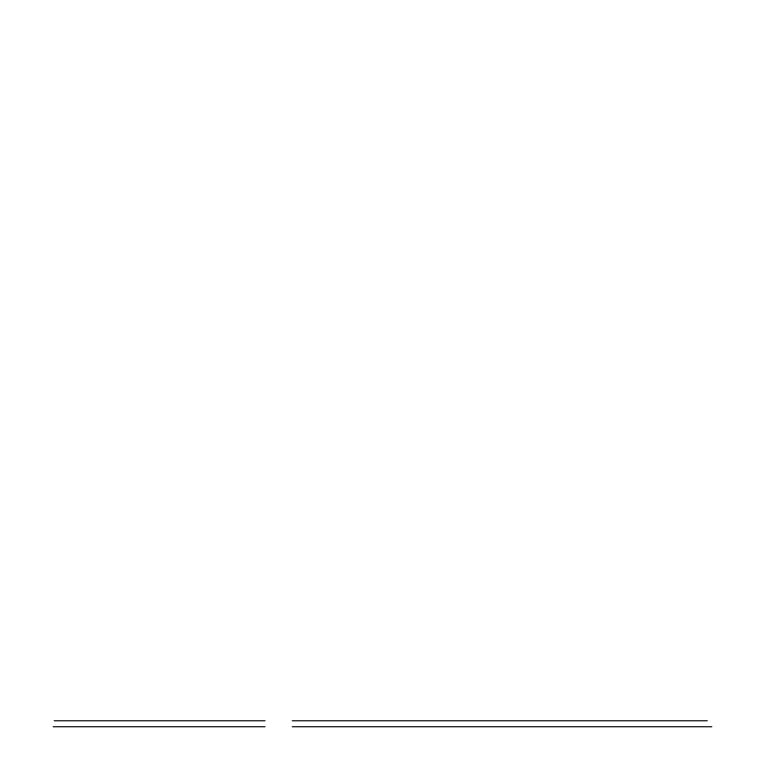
<?xml version="1.0" encoding="UTF-8"?>
<svg xmlns="http://www.w3.org/2000/svg" width="765" height="765" viewBox="0 0 765 765"><rect width="100%" height="100%" fill="white"/><g stroke="black" fill="none" stroke-linecap="round" stroke-linejoin="round"><path stroke-width="1.15" d="M54.172 720.783L265.082 720.783M292.24 720.783L707.3 720.783M53.148 726.75L265.082 726.75M292.24 726.75L711.852 726.75"/></g></svg>
